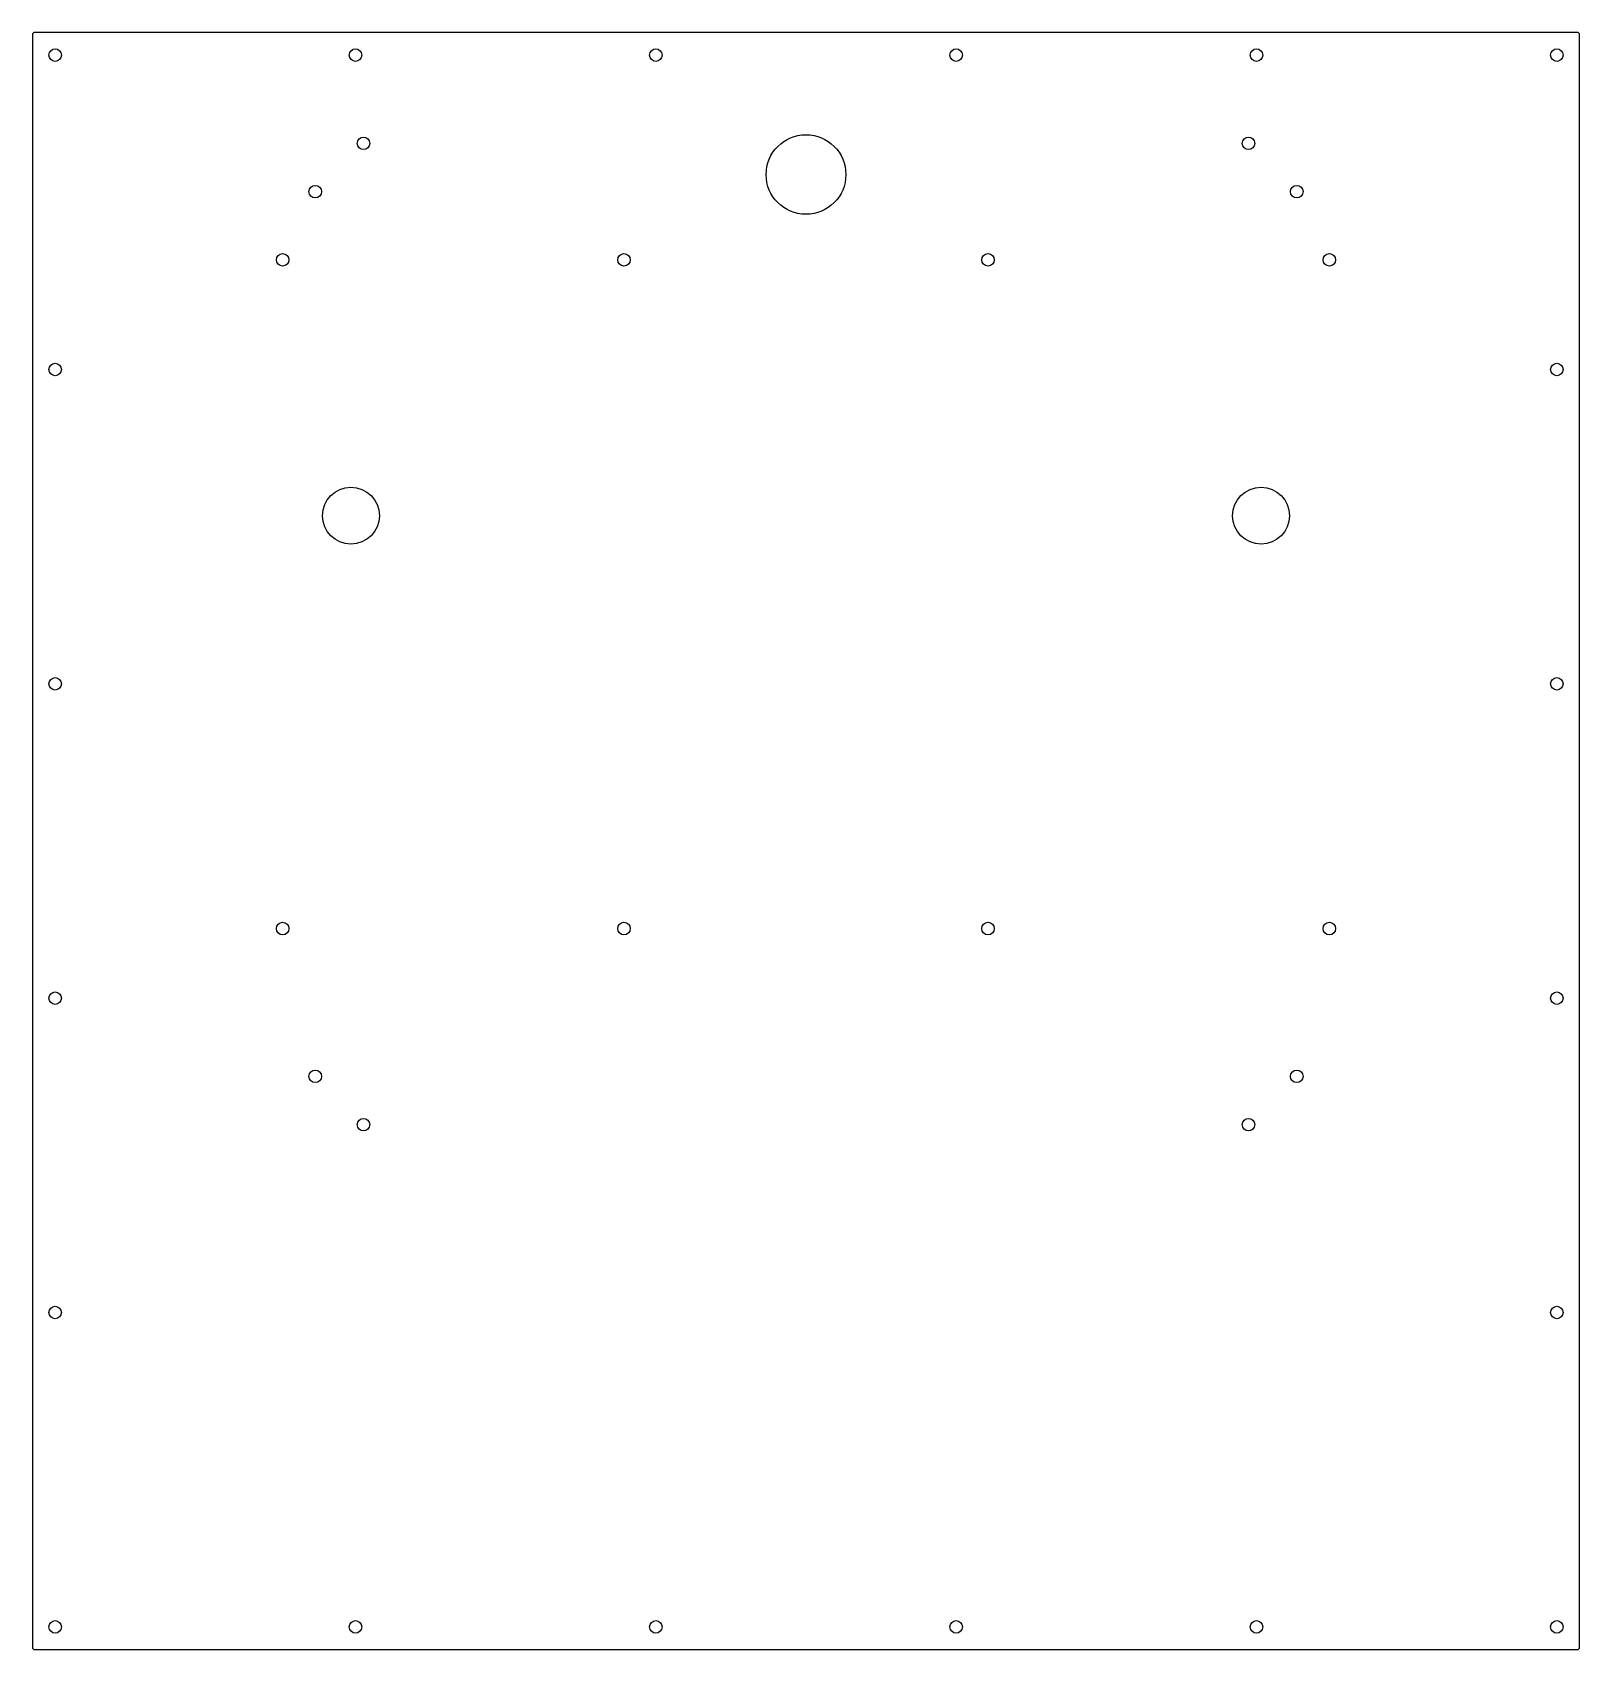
# Model space of a CAD drawing. Header units: millimetres. Extents: x -340 to 340, y -356 to 356.
import ezdxf

# ---------------------------------------------------------------- set-up
doc = ezdxf.new("R2010")
doc.units = ezdxf.units.MM

msp = doc.modelspace()

# ---------------------------------------------------------------- linework, layer by layer
at = {"color": 7, "linetype": 'Continuous', "lineweight": 25}
for p, q in [((339, 355.5), (-339, 355.5)), ((-340, 354.5), (-340, -354.5)), ((340, -354.5), (340, 354.5)), ((-339, -355.5), (339, -355.5))]:
    msp.add_line(p, q, dxfattribs=at)
for centre, radius in [((-330, 345.5), 2.75), ((-198, 345.5), 2.75), ((-66, 345.5), 2.75), ((66, 345.5), 2.75), ((198, 345.5), 2.75), ((330, 345.5), 2.75), ((-194.46, 306.68), 2.75), ((0, 293), 17.5), ((194.46, 306.68), 2.75), ((-215.68, 285.46), 2.75), ((215.68, 285.46), 2.75), ((-230, 255.5), 2.75), ((-80, 255.5), 2.75), ((80, 255.5), 2.75), ((230, 255.5), 2.75), ((-330, 207.3), 2.75), ((330, 207.3), 2.75), ((-200, 143), 12.5), ((200, 143), 12.5), ((-330, 69.1), 2.75), ((330, 69.1), 2.75), ((-230, -38.5), 2.75), ((-80, -38.5), 2.75), ((80, -38.5), 2.75), ((230, -38.5), 2.75), ((-330, -69.1), 2.75), ((330, -69.1), 2.75), ((-215.68, -103.46), 2.75), ((215.68, -103.46), 2.75), ((-194.46, -124.68), 2.75), ((194.46, -124.68), 2.75), ((-330, -207.3), 2.75), ((330, -207.3), 2.75), ((-330, -345.5), 2.75), ((-198, -345.5), 2.75), ((-66, -345.5), 2.75), ((66, -345.5), 2.75), ((198, -345.5), 2.75), ((330, -345.5), 2.75)]:
    msp.add_circle(centre, radius, dxfattribs=at)
for centre, start, end in [((339, 354.5), 0, 90), ((-339, 354.5), 90, 180), ((-339, -354.5), 180, 270), ((339, -354.5), 270, 0)]:
    msp.add_arc(centre, 1, start, end, dxfattribs=at)

doc.saveas('drawing.dxf')
